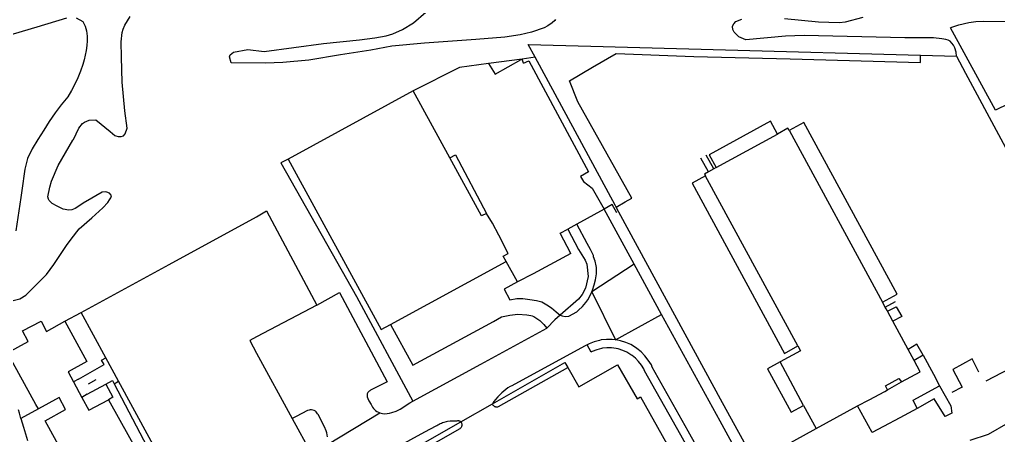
# Model space of a CAD drawing. Header units: millimetres. Extents: x 111502 to 977541, y 8702 to 1044108.
# Drawn here: x 488447 to 488666, y 240272.3 to 240365.3 of the extents above; entities that cross this region are included whole.
import ezdxf

# ---------------------------------------------------------------- set-up
doc = ezdxf.new("R2010")
doc.units = ezdxf.units.MM
doc.header["$LTSCALE"] = 0.25
doc.linetypes.add('DASHED2', pattern=[9.525, 6.35, -3.175])
doc.layers.add('E HVSS As Laid HV', color=10, linetype='Continuous')
doc.layers.add('X HVSS Site Background', color=8, linetype='Continuous')

# ---------------------------------------------------------------- blocks, each defined once
blk = doc.blocks.new('OS MAP 060722')
at = {"layer": 'X HVSS Site Background', "flags": 128}
for points in [[(-153.98, 1230.84), (-154.03, 1231.75), (-154.03, 1231.75), (-154.32, 1232.69), (-154.32, 1232.69), (-154.63, 1233.27), (-154.63, 1233.27), (-155.41, 1234.16), (-155.41, 1234.16), (-155.82, 1234.43), (-155.82, 1234.43), (-156.32, 1234.59), (-156.32, 1234.59), (-157.25, 1234.73), (-157.25, 1234.73), (-159.11, 1234.95), (-159.11, 1234.95), (-165.52, 1234.94), (-165.52, 1234.94), (-188.07, 1235.49), (-188.07, 1235.49), (-192.26, 1235.29), (-192.26, 1235.29), (-201.11, 1234.48), (-201.11, 1234.48), (-202.64, 1235.18), (-202.64, 1235.18), (-203.71, 1236.18), (-203.71, 1236.18), (-204.01, 1236.82), (-204.01, 1236.82), (-204.07, 1237.45), (-204.07, 1237.45), (-204.05, 1237.54), (-204.05, 1237.54), (-203.82, 1238.04), (-203.82, 1238.04), (-203.34, 1238.56), (-203.34, 1238.56), (-201.98, 1239.13)], [(-192.44, 1239.28), (-184.81, 1238.5), (-184.81, 1238.5), (-180.21, 1238.33), (-180.21, 1238.33), (-178.78, 1238.5), (-178.78, 1238.5), (-174.82, 1239.53)], [(-243.67, 1239.07), (-243.85, 1238.84), (-243.85, 1238.84), (-244.43, 1238.29), (-244.43, 1238.29), (-245.45, 1237.62), (-245.45, 1237.62), (-246.2, 1237.19), (-246.2, 1237.19), (-249.1, 1236.2), (-249.1, 1236.2), (-251.63, 1235.63), (-251.63, 1235.63), (-255.02, 1235.06), (-255.02, 1235.06), (-261.56, 1234.55), (-261.56, 1234.55), (-273.01, 1233.74), (-273.01, 1233.74), (-280.32, 1233.09), (-280.32, 1233.09), (-285, 1232.19), (-285, 1232.19), (-291.78, 1231.15), (-291.78, 1231.15), (-298.91, 1229.97), (-298.91, 1229.97), (-304.71, 1229.42), (-304.71, 1229.42), (-308.58, 1229.24), (-308.58, 1229.24), (-316.31, 1229.36), (-316.31, 1229.36), (-316.67, 1230.72), (-316.67, 1230.72), (-316.48, 1231.1), (-316.48, 1231.1), (-315.74, 1231.72), (-315.74, 1231.72), (-312.58, 1232.31), (-312.58, 1232.31), (-308.93, 1231.86), (-308.93, 1231.86), (-295.64, 1233.67), (-295.64, 1233.67), (-287.54, 1234.49), (-287.54, 1234.49), (-284.13, 1234.91), (-284.13, 1234.91), (-281.61, 1235.38), (-281.61, 1235.38), (-280.13, 1235.84), (-280.13, 1235.84), (-277.97, 1236.78), (-277.97, 1236.78), (-275.51, 1238.26), (-275.51, 1238.26), (-272.73, 1240.71)], [(-351, 1239.4), (-349.47, 1238.6), (-349.47, 1238.6), (-348.96, 1237.58), (-348.96, 1237.58), (-348.65, 1236.47), (-348.65, 1236.47), (-348.52, 1235.33), (-348.52, 1235.33), (-348.51, 1234.26), (-348.51, 1234.26), (-348.6, 1233.19), (-348.6, 1233.19), (-348.75, 1232.13), (-348.75, 1232.13), (-348.95, 1231.07), (-348.95, 1231.07), (-349.2, 1230.02), (-349.2, 1230.02), (-349.49, 1228.98), (-349.49, 1228.98), (-349.98, 1227.47), (-349.98, 1227.47), (-350.57, 1225.98), (-350.57, 1225.98), (-351.25, 1224.54), (-351.25, 1224.54), (-352.01, 1223.13), (-352.01, 1223.13), (-352.83, 1221.76), (-352.83, 1221.76), (-354.29, 1219.98), (-354.29, 1219.98), (-355.67, 1218.14), (-355.67, 1218.14), (-356.98, 1216.25), (-356.98, 1216.25), (-358.21, 1214.31), (-358.21, 1214.31), (-359.52, 1212.24), (-359.52, 1212.24), (-360.79, 1210.12), (-360.79, 1210.12), (-361.83, 1207.92), (-361.83, 1207.92), (-362.46, 1205.6), (-362.46, 1205.6), (-362.69, 1204), (-362.69, 1204), (-362.91, 1202.4), (-362.91, 1202.4), (-363.14, 1200.8), (-363.14, 1200.8), (-363.37, 1199.2), (-363.37, 1199.2), (-364.44, 1191.79)], [(-365.33, 1176.1), (-363.56, 1176.57), (-363.56, 1176.57), (-362.23, 1177.43), (-362.23, 1177.43), (-360.51, 1179.1), (-360.51, 1179.1), (-357.61, 1182.03), (-357.61, 1182.03), (-355.97, 1184.29), (-355.97, 1184.29), (-353.13, 1188.47), (-353.13, 1188.47), (-352.12, 1189.89), (-352.12, 1189.89), (-350.27, 1192.21), (-350.27, 1192.21), (-347.49, 1194.67), (-347.49, 1194.67), (-344.99, 1196.94), (-344.99, 1196.94), (-343.87, 1198.13), (-343.87, 1198.13), (-343.49, 1198.69), (-343.49, 1198.69), (-343.18, 1199.19), (-343.18, 1199.19), (-343.08, 1199.62), (-343.08, 1199.62), (-343.12, 1199.76), (-343.12, 1199.76), (-343.53, 1200.22), (-343.53, 1200.22), (-344.1, 1200.45), (-344.1, 1200.45), (-344.32, 1200.5), (-344.32, 1200.5), (-345.18, 1200.42), (-345.18, 1200.42), (-348.9, 1198.3), (-348.9, 1198.3), (-349.06, 1198.21), (-349.06, 1198.21), (-351.16, 1196.78), (-351.16, 1196.78), (-351.95, 1196.45), (-351.95, 1196.45), (-352.59, 1196.38), (-352.59, 1196.38), (-353.91, 1196.66), (-353.91, 1196.66), (-355.22, 1197.32), (-355.22, 1197.32), (-356.3, 1197.93), (-356.3, 1197.93), (-357.02, 1198.58), (-357.02, 1198.58), (-357.16, 1198.84), (-357.16, 1198.84), (-357.3, 1199.41), (-357.3, 1199.41), (-356.88, 1201.51), (-356.88, 1201.51), (-356.5, 1202.91), (-356.5, 1202.91), (-355, 1206.4), (-355, 1206.4), (-351.71, 1212.02), (-351.71, 1212.02), (-351.6, 1212.19), (-351.6, 1212.19), (-350.38, 1214.76), (-350.38, 1214.76), (-349.54, 1215.79), (-349.54, 1215.79), (-349.08, 1216.09), (-349.08, 1216.09), (-348.02, 1216.51), (-348.02, 1216.51), (-346.53, 1216.62), (-346.53, 1216.62), (-343.35, 1214.02), (-343.35, 1214.02), (-342.29, 1213.09), (-342.29, 1213.09), (-342.12, 1213.02), (-342.12, 1213.02), (-341.55, 1212.87), (-341.55, 1212.87), (-340.9, 1212.86), (-340.9, 1212.86), (-340.41, 1213.03), (-340.41, 1213.03), (-339.99, 1213.46), (-339.99, 1213.46), (-339.57, 1214.75), (-339.57, 1214.75), (-340.08, 1218.63), (-340.08, 1218.63), (-340.66, 1225.01), (-340.66, 1225.01), (-340.81, 1230.61), (-340.81, 1230.61), (-340.91, 1234.05), (-340.91, 1234.05), (-340.7, 1236.15), (-340.7, 1236.15), (-340.47, 1236.9), (-340.47, 1236.9), (-340.07, 1237.78), (-340.07, 1237.78), (-338.88, 1239.71)], [(-390.58, 1204.54), (-390.58, 1204.92), (-390.58, 1204.92), (-390.7, 1208.01), (-390.7, 1208.01), (-390.73, 1212.12), (-390.73, 1212.12), (-389.67, 1212.94), (-389.67, 1212.94), (-387.9, 1213.56), (-387.9, 1213.56), (-387.25, 1214.43), (-387.25, 1214.43), (-385.41, 1219.62), (-385.41, 1219.62), (-382.21, 1225.93), (-382.21, 1225.93), (-376.46, 1231.6), (-376.46, 1231.6), (-370.34, 1234.24), (-370.34, 1234.24), (-359.66, 1237.41), (-359.66, 1237.41), (-353.03, 1239.39)], [(-139.44, 1221.59), (-145.23, 1218.79), (-145.23, 1218.79), (-155.28, 1237.14), (-155.28, 1237.14), (-154.98, 1237.29), (-154.98, 1237.29), (-153.43, 1237.84), (-153.43, 1237.84), (-151.23, 1238.39), (-151.23, 1238.39), (-149.63, 1238.59), (-149.63, 1238.59), (-147.98, 1238.64), (-147.98, 1238.64), (-131.28, 1238.44)], [(-248.23, 1230.59), (-249.78, 1233.44), (-249.78, 1233.44), (-235.78, 1233.09), (-235.78, 1233.09), (-205.63, 1232.29), (-205.63, 1232.29), (-162.03, 1231.04)], [(-230.13, 1197.09), (-228.08, 1198.24), (-228.08, 1198.24), (-226.64, 1199.08), (-226.64, 1199.08), (-238.68, 1220.59), (-238.68, 1220.59), (-240.58, 1225.34), (-240.58, 1225.34), (-235.41, 1228.38), (-235.41, 1228.38), (-230.15, 1231.46), (-230.15, 1231.46), (-212.74, 1230.78), (-212.74, 1230.78), (-191.19, 1230.24), (-191.19, 1230.24), (-162.05, 1229.4), (-162.05, 1229.4), (-162.03, 1231.04)], [(-258.68, 1229.19), (-265.18, 1228.34), (-265.18, 1228.34), (-275.53, 1223.09)], [(-251.18, 1230.19), (-258.68, 1229.19)], [(-258.68, 1229.19), (-257.18, 1226.84), (-257.18, 1226.84), (-251.38, 1230.08), (-251.38, 1230.08), (-251.18, 1230.19)], [(-248.23, 1230.59), (-251.18, 1230.19)], [(-250.88, 1229.24), (-251.18, 1230.19)], [(-250.88, 1229.24), (-249.68, 1229.79), (-249.68, 1229.79), (-236.33, 1204.99), (-236.33, 1204.99), (-238.08, 1203.94)], [(-230.13, 1197.09), (-230.33, 1197.49), (-230.33, 1197.49), (-248.23, 1230.59)], [(-162.03, 1231.04), (-153.98, 1230.84)], [(-153.98, 1230.84), (-151.93, 1227.04), (-151.93, 1227.04), (-135.58, 1196.69), (-135.58, 1196.69), (-134.23, 1194.19), (-134.23, 1194.19), (-133.78, 1193.44), (-133.78, 1193.44), (-130.29, 1186.99)], [(-275.53, 1223.09), (-303.53, 1207.84)], [(-267.38, 1208.14), (-275.53, 1223.09)], [(-194.02, 1213.43), (-195.61, 1216.31), (-195.61, 1216.31), (-209.32, 1208.8), (-209.32, 1208.8), (-207.74, 1205.91)], [(-188.16, 1216.01), (-191.42, 1214.23)], [(-167.22, 1177.61), (-188.16, 1216.01)], [(-191.42, 1214.23), (-191.68, 1214.71), (-191.68, 1214.71), (-194.02, 1213.43)], [(-191.42, 1214.23), (-191.36, 1214.13), (-191.36, 1214.13), (-170.49, 1175.83)], [(-207.74, 1205.91), (-194.02, 1213.43)], [(-303.53, 1207.84), (-305.14, 1206.97), (-305.14, 1206.97), (-288.2, 1177.08), (-288.2, 1177.08), (-275.6, 1153.68)], [(-303.53, 1207.84), (-282.68, 1169.69), (-282.68, 1169.69), (-280.61, 1170.81)], [(-267.38, 1208.14), (-266.08, 1208.74), (-266.08, 1208.74), (-259.13, 1195.69)], [(-259.13, 1195.69), (-260.28, 1195.14), (-260.28, 1195.14), (-267.38, 1208.14)], [(-209.44, 1204.98), (-211.14, 1208.06)], [(-208.3, 1205.61), (-210, 1208.69)], [(-209.44, 1204.98), (-210.37, 1204.47), (-210.37, 1204.47), (-210.15, 1204.07)], [(-208.3, 1205.61), (-209.44, 1204.98)], [(-207.74, 1205.91), (-208.3, 1205.61)], [(-238.08, 1203.94), (-237.43, 1202.79), (-237.43, 1202.79), (-235.48, 1201.34), (-235.48, 1201.34), (-232.83, 1196.59)], [(-210.15, 1204.07), (-213.15, 1202.44), (-213.15, 1202.44), (-192.47, 1164.39), (-192.47, 1164.39), (-189.47, 1166.03)], [(-189.47, 1166.03), (-210.13, 1204.03), (-210.13, 1204.03), (-210.15, 1204.07)], [(-363.33, 1149.79), (-363.63, 1150.99), (-363.63, 1150.99), (-363.88, 1151.79)], [(-349.83, 1173.49), (-330.14, 1184.25), (-330.14, 1184.25), (-310.58, 1194.94), (-310.58, 1194.94), (-308.38, 1196.24), (-308.38, 1196.24), (-297.08, 1175.14)], [(-232.83, 1196.59), (-238.93, 1193.24)], [(-229.98, 1195.84), (-230.98, 1197.64), (-230.98, 1197.64), (-232.83, 1196.59)], [(-226.09, 1184.3), (-232.83, 1196.59)], [(-199.03, 1140.04), (-206.33, 1153.34), (-206.33, 1153.34), (-229.53, 1195.99), (-229.53, 1195.99), (-230.13, 1197.09)], [(-254.73, 1184.89), (-255.38, 1186.14), (-255.38, 1186.14), (-254.28, 1186.74), (-254.28, 1186.74), (-256.38, 1190.79), (-256.38, 1190.79), (-257.78, 1193.49), (-257.78, 1193.49), (-259.13, 1195.69)], [(-240.28, 1186.69), (-242.68, 1191.29), (-242.68, 1191.29), (-240.93, 1192.14)], [(-240.93, 1192.14), (-238.58, 1187.59), (-238.58, 1187.59), (-237.08, 1185.21), (-237.08, 1185.21), (-236.65, 1184.32), (-236.65, 1184.32), (-236.36, 1181.57), (-236.36, 1181.57), (-236.98, 1178.98), (-236.98, 1178.98), (-237.73, 1177.56), (-237.73, 1177.56), (-238.55, 1176.52), (-238.55, 1176.52), (-242.63, 1172.91)], [(-238.93, 1193.24), (-240.93, 1192.14)], [(-235.6, 1178.12), (-235.43, 1178.54), (-235.43, 1178.54), (-235.03, 1179.69), (-235.03, 1179.69), (-234.73, 1180.84), (-234.73, 1180.84), (-234.53, 1182.19), (-234.53, 1182.19), (-234.53, 1183.59), (-234.53, 1183.59), (-234.58, 1183.94), (-234.58, 1183.94), (-234.83, 1184.99), (-234.83, 1184.99), (-235.18, 1185.99), (-235.18, 1185.99), (-235.23, 1186.24), (-235.23, 1186.24), (-235.83, 1187.59), (-235.83, 1187.59), (-236.58, 1188.94), (-236.58, 1188.94), (-238.93, 1193.24)], [(-240.28, 1186.69), (-248.73, 1182.19), (-248.73, 1182.19), (-252.18, 1180.39)], [(-280.61, 1170.81), (-254.73, 1184.89)], [(-252.18, 1180.39), (-254.73, 1184.89)], [(-226.09, 1184.3), (-235.6, 1178.12)], [(-219.94, 1173.08), (-226.09, 1184.3)], [(-252.18, 1180.39), (-255.18, 1178.77), (-255.18, 1178.77), (-253.91, 1176.37), (-253.91, 1176.37), (-252.34, 1176.66), (-252.34, 1176.66), (-251.02, 1176.65), (-251.02, 1176.65), (-249.41, 1176.45), (-249.41, 1176.45), (-247.96, 1176.2), (-247.96, 1176.2), (-247.09, 1176.01), (-247.09, 1176.01), (-246.73, 1175.88), (-246.73, 1175.88), (-245.66, 1175.23), (-245.66, 1175.23), (-244.62, 1174.56), (-244.62, 1174.56), (-243.54, 1173.69), (-243.54, 1173.69), (-242.63, 1172.91)], [(-297.08, 1175.14), (-292.03, 1177.99), (-292.03, 1177.99), (-281.38, 1158.04), (-281.38, 1158.04), (-285.08, 1156.14), (-285.08, 1156.14), (-285.28, 1156.04), (-285.28, 1156.04), (-285.43, 1155.94), (-285.43, 1155.94), (-285.58, 1155.79), (-285.58, 1155.79), (-285.68, 1155.64), (-285.68, 1155.64), (-285.83, 1155.34), (-285.83, 1155.34), (-285.88, 1155.04), (-285.88, 1155.04), (-285.83, 1154.69), (-285.83, 1154.69), (-285.73, 1154.29), (-285.73, 1154.29), (-285.48, 1153.74), (-285.48, 1153.74), (-284.98, 1152.94), (-284.98, 1152.94), (-284.78, 1152.64), (-284.78, 1152.64), (-284.63, 1152.39), (-284.63, 1152.39), (-284.43, 1152.09), (-284.43, 1152.09), (-284.23, 1151.84), (-284.23, 1151.84), (-283.98, 1151.59), (-283.98, 1151.59), (-283.68, 1151.39), (-283.68, 1151.39), (-283.33, 1151.24), (-283.33, 1151.24), (-283.03, 1151.09)], [(-242.63, 1172.91), (-242.2, 1172.75), (-242.2, 1172.75), (-241.53, 1172.62), (-241.53, 1172.62), (-240.69, 1172.73), (-240.69, 1172.73), (-238.93, 1173.69), (-238.93, 1173.69), (-238.53, 1174.04), (-238.53, 1174.04), (-237.63, 1174.84), (-237.63, 1174.84), (-236.88, 1175.74), (-236.88, 1175.74), (-236.48, 1176.39), (-236.48, 1176.39), (-235.88, 1177.44), (-235.88, 1177.44), (-235.6, 1178.12)], [(-235.6, 1178.12), (-230.24, 1167.39)], [(-170.49, 1175.83), (-167.22, 1177.61)], [(-297.08, 1175.14), (-310.58, 1168.09), (-310.58, 1168.09), (-312.13, 1167.29), (-312.13, 1167.29), (-310.58, 1164.44), (-310.58, 1164.44), (-302.63, 1149.84)], [(-169.89, 1174.73), (-170.49, 1175.83)], [(-169.89, 1174.73), (-167.64, 1175.96)], [(-169.43, 1173.84), (-169.68, 1174.34), (-169.68, 1174.34), (-169.89, 1174.73)], [(-169.43, 1173.84), (-167.43, 1174.79), (-167.43, 1174.79), (-166.22, 1172.6), (-166.22, 1172.6), (-168.21, 1171.6)], [(-147.31, 1158.27), (-142.02, 1160.97), (-142.02, 1160.97), (-141.24, 1161.37), (-141.24, 1161.37), (-142.63, 1164.01), (-142.63, 1164.01), (-139.08, 1165.89), (-139.08, 1165.89), (-123.48, 1174.24)], [(-353.48, 1171.59), (-349.83, 1173.49)], [(-344.33, 1163.39), (-349.83, 1173.49)], [(-280.61, 1170.81), (-275.66, 1161.71), (-275.66, 1161.71), (-257.58, 1171.54), (-257.58, 1171.54), (-255.8, 1172.55), (-255.8, 1172.55), (-253.92, 1172.95), (-253.92, 1172.95), (-252.1, 1173.13), (-252.1, 1173.13), (-250.11, 1172.99), (-250.11, 1172.99), (-249.2, 1172.87), (-249.2, 1172.87), (-248.9, 1172.81), (-248.9, 1172.81), (-248.52, 1172.62), (-248.52, 1172.62), (-248.07, 1172.33), (-248.07, 1172.33), (-247.21, 1171.7), (-247.21, 1171.7), (-246.28, 1170.82), (-246.28, 1170.82), (-245.62, 1170.04)], [(-242.63, 1172.91), (-243.81, 1171.87), (-243.81, 1171.87), (-245.62, 1170.04)], [(-230.24, 1167.39), (-219.94, 1173.08)], [(-196.45, 1130.23), (-206.88, 1149.24), (-206.88, 1149.24), (-219.94, 1173.08)], [(-168.21, 1171.6), (-169.43, 1173.84)], [(-359.4, 1151.97), (-359.96, 1152.98), (-359.96, 1152.98), (-366.31, 1164.52), (-366.31, 1164.52), (-361.69, 1167.06), (-361.69, 1167.06), (-362.98, 1169.39), (-362.98, 1169.39), (-358.83, 1171.59), (-358.83, 1171.59), (-357.63, 1169.29), (-357.63, 1169.29), (-353.48, 1171.59)], [(-353.48, 1171.59), (-348.58, 1162.59), (-348.58, 1162.59), (-352.73, 1160.29), (-352.73, 1160.29), (-351.53, 1158.04)], [(-275.6, 1153.68), (-260.38, 1161.94), (-260.38, 1161.94), (-245.62, 1170.04)], [(-164.78, 1165.28), (-168.21, 1171.6)], [(-236.6, 1166.32), (-237.23, 1165.99), (-237.23, 1165.99), (-253.46, 1157.14), (-253.46, 1157.14), (-253.82, 1156.94), (-253.82, 1156.94), (-254.35, 1156.68), (-254.35, 1156.68), (-254.83, 1156.32), (-254.83, 1156.32), (-255.29, 1155.94), (-255.29, 1155.94), (-255.73, 1155.54), (-255.73, 1155.54), (-256.16, 1155.12), (-256.16, 1155.12), (-256.57, 1154.68), (-256.57, 1154.68), (-257.13, 1154.04), (-257.13, 1154.04), (-257.47, 1153.59), (-257.47, 1153.59), (-257.82, 1153.07)], [(-230.24, 1167.39), (-231.03, 1167.49), (-231.03, 1167.49), (-232.28, 1167.49), (-232.28, 1167.49), (-233.48, 1167.39), (-233.48, 1167.39), (-233.88, 1167.29), (-233.88, 1167.29), (-235.03, 1166.99), (-235.03, 1166.99), (-236.18, 1166.54), (-236.18, 1166.54), (-236.6, 1166.32)], [(-204.89, 1126.82), (-215.64, 1146.06), (-215.64, 1146.06), (-223.76, 1160.49), (-223.76, 1160.49), (-223.93, 1160.95), (-223.93, 1160.95), (-224.47, 1161.73), (-224.47, 1161.73), (-225.12, 1162.59), (-225.12, 1162.59), (-225.82, 1163.29), (-225.82, 1163.29), (-226.57, 1163.93), (-226.57, 1163.93), (-226.82, 1164.07), (-226.82, 1164.07), (-227.7, 1164.64), (-227.7, 1164.64), (-228.64, 1165.01), (-228.64, 1165.01), (-229.64, 1165.36), (-229.64, 1165.36), (-230.15, 1165.47), (-230.15, 1165.47), (-231.15, 1165.59), (-231.15, 1165.59), (-232.2, 1165.59), (-232.2, 1165.59), (-233.17, 1165.51), (-233.17, 1165.51), (-233.41, 1165.45), (-233.41, 1165.45), (-234.44, 1165.18), (-234.44, 1165.18), (-235.49, 1164.77), (-235.49, 1164.77), (-235.72, 1164.67), (-235.72, 1164.67), (-236.6, 1166.32)], [(-203.23, 1127.74), (-213.98, 1146.99), (-213.98, 1146.99), (-222.03, 1161.29), (-222.03, 1161.29), (-222.23, 1161.84), (-222.23, 1161.84), (-222.93, 1162.84), (-222.93, 1162.84), (-223.68, 1163.84), (-223.68, 1163.84), (-224.53, 1164.69), (-224.53, 1164.69), (-225.48, 1165.49), (-225.48, 1165.49), (-225.83, 1165.69), (-225.83, 1165.69), (-226.83, 1166.34), (-226.83, 1166.34), (-227.98, 1166.79), (-227.98, 1166.79), (-229.13, 1167.19), (-229.13, 1167.19), (-229.83, 1167.34), (-229.83, 1167.34), (-230.24, 1167.39)], [(-189.47, 1166.03), (-188.88, 1164.94), (-188.88, 1164.94), (-193.45, 1162.46)], [(-161.45, 1163.96), (-162.82, 1166.44), (-162.82, 1166.44), (-164.78, 1165.28)], [(-350.43, 1158.59), (-344.73, 1161.89), (-344.73, 1161.89), (-345.28, 1162.84), (-345.28, 1162.84), (-344.33, 1163.39)], [(-341.48, 1158.14), (-344.33, 1163.39)], [(-163.42, 1162.78), (-164.78, 1165.28)], [(-161.45, 1163.96), (-163.42, 1162.78)], [(-161.45, 1163.96), (-159.13, 1159.74), (-159.13, 1159.74), (-157.73, 1157.14)], [(-148.94, 1160.2), (-150.48, 1163.17), (-150.48, 1163.17), (-154.79, 1160.8), (-154.79, 1160.8), (-152.66, 1156.81), (-152.66, 1156.81), (-155.02, 1155.64)], [(-257.82, 1153.07), (-257.84, 1153.03), (-257.84, 1153.03), (-257.8, 1152.95), (-257.8, 1152.95), (-257.71, 1152.83), (-257.71, 1152.83), (-257.57, 1152.69), (-257.57, 1152.69), (-257.45, 1152.61), (-257.45, 1152.61), (-257.37, 1152.56), (-257.37, 1152.56), (-257.32, 1152.53), (-257.32, 1152.53), (-257.28, 1152.51), (-257.28, 1152.51), (-257.24, 1152.5), (-257.24, 1152.5), (-257.19, 1152.48), (-257.19, 1152.48), (-257.1, 1152.45), (-257.1, 1152.45), (-257, 1152.43), (-257, 1152.43), (-256.86, 1152.41), (-256.86, 1152.41), (-256.71, 1152.42), (-256.71, 1152.42), (-256.57, 1152.44), (-256.57, 1152.44), (-256.45, 1152.47), (-256.45, 1152.47), (-240.96, 1161.24)], [(-257.82, 1153.07), (-241.58, 1162.32), (-241.58, 1162.32), (-240.96, 1161.24)], [(-240.96, 1161.24), (-238.49, 1156.9), (-238.49, 1156.9), (-229.8, 1161.85), (-229.8, 1161.85), (-225.45, 1154.22), (-225.45, 1154.22), (-224.67, 1154.67), (-224.67, 1154.67), (-203.16, 1116.37)], [(-193.45, 1162.46), (-196.22, 1160.95), (-196.22, 1160.95), (-190.96, 1151.25), (-190.96, 1151.25), (-188.18, 1152.76)], [(-188.18, 1152.76), (-193.45, 1162.46)], [(-166.28, 1158.04), (-162.08, 1160.29), (-162.08, 1160.29), (-163.42, 1162.78)], [(-169.38, 1156.24), (-169.88, 1157.14), (-169.88, 1157.14), (-166.83, 1158.79), (-166.83, 1158.79), (-166.28, 1158.04)], [(-350.43, 1158.59), (-351.53, 1158.04)], [(-351.53, 1158.04), (-349.68, 1154.54)], [(-348.53, 1155.29), (-344.35, 1157.53)], [(-346.59, 1158.43), (-348.31, 1157.53)], [(-344.35, 1157.53), (-342.83, 1158.34), (-342.83, 1158.34), (-342.43, 1157.59)], [(-344.35, 1157.53), (-342.79, 1154.56)], [(-342.43, 1157.59), (-341.48, 1158.14)], [(-342.43, 1157.59), (-326.05, 1126.26)], [(-324.53, 1127.09), (-341.48, 1158.14)], [(-169.38, 1156.24), (-166.28, 1158.04)], [(-162.78, 1152.09), (-163.68, 1153.89), (-163.68, 1153.89), (-157.73, 1157.14)], [(-157.73, 1157.14), (-155.23, 1152.64), (-155.23, 1152.64), (-155.03, 1150.99), (-155.03, 1150.99), (-156.53, 1150.24), (-156.53, 1150.24), (-158.98, 1154.19), (-158.98, 1154.19), (-162.78, 1152.09)], [(-339.03, 1125.39), (-343.53, 1123.04), (-343.53, 1123.04), (-357.93, 1149.29), (-357.93, 1149.29), (-353.33, 1151.84), (-353.33, 1151.84), (-354.78, 1154.54), (-354.78, 1154.54), (-359.4, 1151.97)], [(-348.53, 1155.29), (-349.68, 1154.54)], [(-349.68, 1154.54), (-348.13, 1151.69), (-348.13, 1151.69), (-343.73, 1153.99)], [(-342.79, 1154.56), (-343.73, 1153.99)], [(-176.08, 1152.64), (-173.53, 1153.99), (-173.53, 1153.99), (-170.03, 1155.89), (-170.03, 1155.89), (-169.38, 1156.24)], [(-343.73, 1153.99), (-330.38, 1130.04), (-330.38, 1130.04), (-334.58, 1127.59)], [(-283.03, 1151.09), (-282.43, 1150.94), (-282.43, 1150.94), (-281.93, 1150.89), (-281.93, 1150.89), (-281.38, 1150.94), (-281.38, 1150.94), (-280.88, 1150.99), (-280.88, 1150.99), (-280.33, 1151.14), (-280.33, 1151.14), (-279.33, 1151.44), (-279.33, 1151.44), (-278.48, 1151.89), (-278.48, 1151.89), (-276.33, 1153.29), (-276.33, 1153.29), (-275.6, 1153.68)], [(-264.88, 1149.04), (-257.82, 1153.07)], [(-188.18, 1152.76), (-185.38, 1147.59)], [(-185.38, 1147.59), (-176.08, 1152.64)], [(-162.78, 1152.09), (-166.63, 1149.99), (-166.63, 1149.99), (-170.28, 1148.04), (-170.28, 1148.04), (-172.81, 1146.69), (-172.81, 1146.69), (-176.08, 1152.64)], [(-359.4, 1151.97), (-363.33, 1149.79)], [(-294.73, 1145.74), (-294.88, 1146.59), (-294.88, 1146.59), (-295.03, 1147.09), (-295.03, 1147.09), (-295.38, 1147.99), (-295.38, 1147.99), (-296.83, 1150.69), (-296.83, 1150.69), (-296.93, 1150.89), (-296.93, 1150.89), (-297.23, 1151.29), (-297.23, 1151.29), (-297.43, 1151.44), (-297.43, 1151.44), (-297.73, 1151.59), (-297.73, 1151.59), (-297.98, 1151.69), (-297.98, 1151.69), (-298.33, 1151.74), (-298.33, 1151.74), (-298.58, 1151.74), (-298.58, 1151.74), (-298.83, 1151.69), (-298.83, 1151.69), (-299.18, 1151.59), (-299.18, 1151.59), (-301.73, 1150.3), (-301.73, 1150.3), (-301.75, 1150.29), (-301.75, 1150.29), (-302.63, 1149.84)], [(-294.73, 1143.99), (-283.03, 1151.09)], [(-150.93, 1144.99), (-146.79, 1146.29), (-146.79, 1146.29), (-142.38, 1148.86), (-142.38, 1148.86), (-137.72, 1151.55), (-137.72, 1151.55), (-137.22, 1151.8)], [(-363.33, 1149.79), (-362.73, 1147.89), (-362.73, 1147.89), (-362.28, 1146.39), (-362.28, 1146.39), (-361.88, 1144.89)], [(-264.88, 1149.04), (-264.98, 1149.14), (-264.98, 1149.14), (-265.04, 1149.18), (-265.04, 1149.18), (-265.08, 1149.2), (-265.08, 1149.2), (-265.12, 1149.21), (-265.12, 1149.21), (-265.15, 1149.23), (-265.15, 1149.23), (-265.23, 1149.25), (-265.23, 1149.25), (-265.27, 1149.25), (-265.27, 1149.25), (-265.31, 1149.26), (-265.31, 1149.26), (-265.4, 1149.27), (-265.4, 1149.27), (-265.62, 1149.27), (-265.62, 1149.27), (-265.66, 1149.26), (-265.66, 1149.26), (-265.8, 1149.25), (-265.8, 1149.25), (-265.89, 1149.25), (-265.89, 1149.25), (-265.98, 1149.24), (-265.98, 1149.24), (-266.2, 1149.24), (-266.2, 1149.24), (-266.71, 1149.25), (-266.71, 1149.25), (-267.29, 1149.21), (-267.29, 1149.21), (-267.85, 1149.13), (-267.85, 1149.13), (-268.13, 1149.07), (-268.13, 1149.07), (-268.69, 1148.91), (-268.69, 1148.91), (-268.96, 1148.82), (-268.96, 1148.82), (-269.23, 1148.72), (-269.23, 1148.72), (-269.49, 1148.6), (-269.49, 1148.6), (-269.75, 1148.47), (-269.75, 1148.47), (-270, 1148.34), (-270, 1148.34), (-270.25, 1148.19), (-270.25, 1148.19), (-270.51, 1148.07), (-270.51, 1148.07), (-273.03, 1146.74), (-273.03, 1146.74), (-310.58, 1126.19)], [(-302.63, 1149.84), (-298.4, 1142.08)], [(-282.85, 1137.43), (-283.44, 1138.46), (-283.44, 1138.46), (-264.88, 1149.04)], [(-264.88, 1149.04), (-264.85, 1149.01), (-264.85, 1149.01), (-264.83, 1148.98), (-264.83, 1148.98), (-264.78, 1148.91), (-264.78, 1148.91), (-264.74, 1148.83), (-264.74, 1148.83), (-264.73, 1148.79), (-264.73, 1148.79), (-264.71, 1148.75), (-264.71, 1148.75), (-264.68, 1148.63), (-264.68, 1148.63), (-264.67, 1148.54), (-264.67, 1148.54), (-264.66, 1148.5), (-264.66, 1148.5), (-264.66, 1148.37), (-264.66, 1148.37), (-264.67, 1148.28), (-264.67, 1148.28), (-264.68, 1148.24), (-264.68, 1148.24), (-264.69, 1148.15), (-264.69, 1148.15), (-264.7, 1148.11), (-264.7, 1148.11), (-264.72, 1148.07), (-264.72, 1148.07), (-264.74, 1147.99), (-264.74, 1147.99), (-264.82, 1147.83), (-264.82, 1147.83), (-264.84, 1147.8), (-264.84, 1147.8), (-264.9, 1147.73), (-264.9, 1147.73), (-264.92, 1147.69), (-264.92, 1147.69), (-264.98, 1147.63), (-264.98, 1147.63), (-265.02, 1147.61), (-265.02, 1147.61), (-265.08, 1147.55), (-265.08, 1147.55), (-265.13, 1147.52), (-265.13, 1147.52), (-280.16, 1138.96)], [(-199.03, 1140.04), (-185.38, 1147.59)]]:
    blk.add_lwpolyline(points, dxfattribs=at)

msp = doc.modelspace()

# ---------------------------------------------------------------- linework, layer by layer
at = {"lineweight": 0}
msp.add_circle((488727.82, 239008.33), 11388.42, dxfattribs=at)

# ---------------------------------------------------------------- block references
at = {"layer": 'E HVSS As Laid HV', "linetype": 'DASHED2', "lineweight": 0}
msp.add_blockref('OS MAP 060722', (488810.58, 239126.31), dxfattribs=at)

doc.saveas('drawing.dxf')
